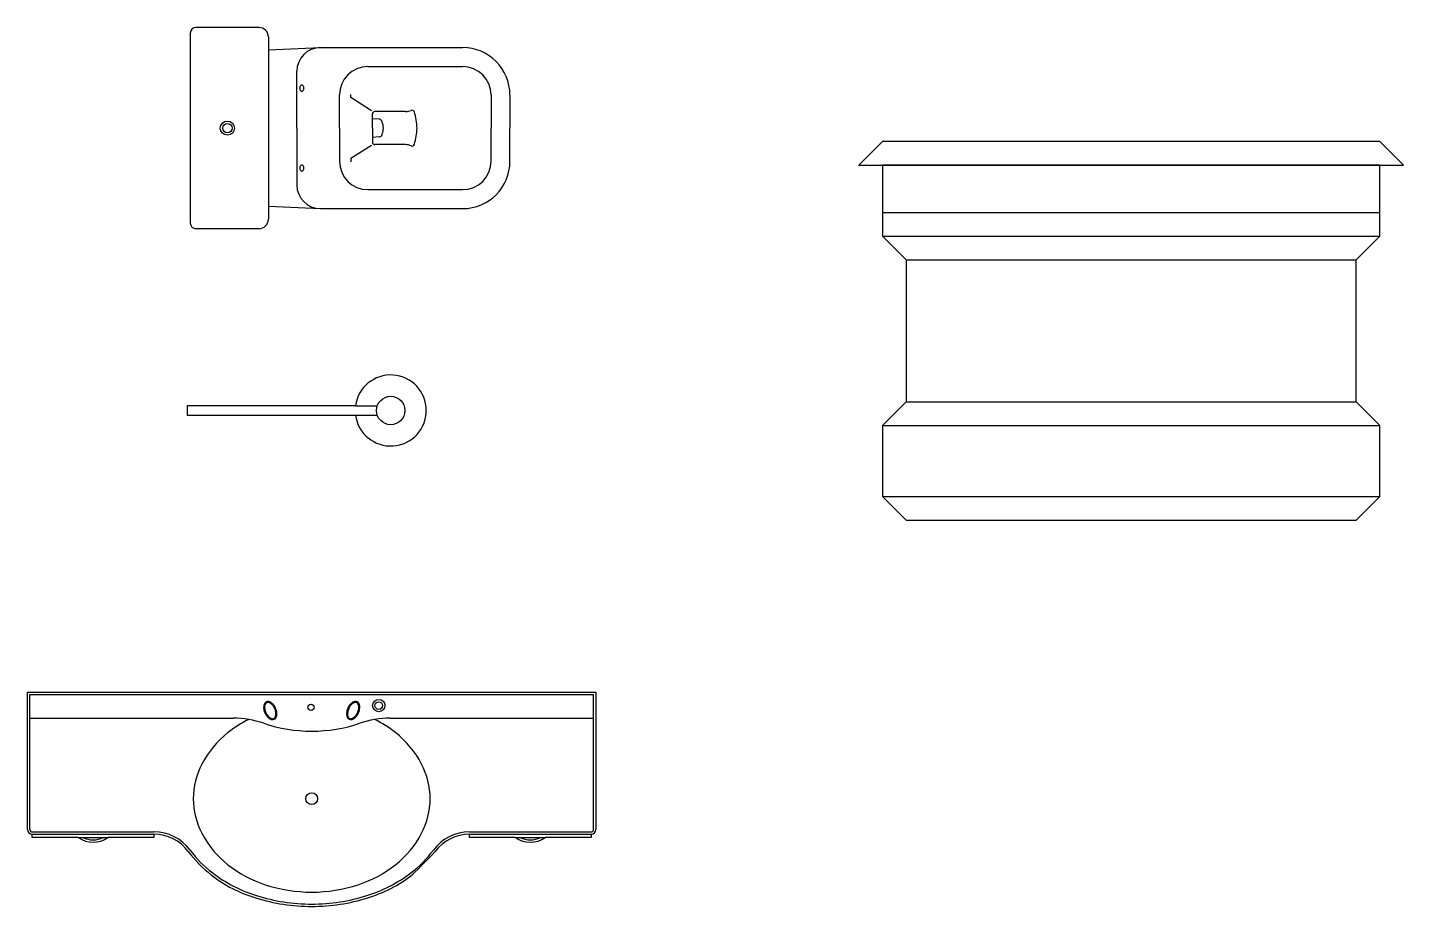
# Model space of a CAD drawing. Header units: centimetres. Extents: x 1216 to 2218, y 1712 to 2254.
# Drawn here: x 1752.5 to 2043, y 2068.8 to 2254.4 of the extents above; entities that cross this region are included whole.
import ezdxf

# ---------------------------------------------------------------- set-up
doc = ezdxf.new("R2010")
doc.units = ezdxf.units.CM

# ---------------------------------------------------------------- blocks, each defined once
blk = doc.blocks.new('pia banheiro')
for p, q in [((-60, -29), (-60, 0)), ((-60, 0), (60, 0)), ((60, 0), (60, -29)), ((-59.5, -29), (-59.5, -0.5)), ((-59.5, -0.5), (59.5, -0.5)), ((59.5, -29), (59.5, -0.5)), ((-59.5, -5.5), (-16.56, -5.5)), ((16.56, -5.5), (59.5, -5.5)), ((-59, -29.5), (-33.32, -29.5)), ((-59, -30), (-33.32, -30)), ((-59, -30.7), (-59, -30)), ((-49.3, -30.7), (-59, -30.7)), ((-49.3, -30.7), (-48.32, -30.7)), ((-48.32, -30.7), (-44, -30.7)), ((-44, -30.7), (-43.02, -30.7)), ((-33.32, -30.7), (-43.02, -30.7)), ((-33.32, -30), (-33.32, -30.7)), ((33.32, -29.5), (59, -29.5)), ((33.32, -30.7), (33.32, -30)), ((33.32, -30), (59, -30)), ((43.02, -30.7), (33.32, -30.7)), ((43.02, -30.7), (44, -30.7)), ((44, -30.7), (48.32, -30.7)), ((48.32, -30.7), (49.3, -30.7)), ((59, -30.7), (49.3, -30.7)), ((59, -30), (59, -30.7))]:
    blk.add_line(p, q)
for centre, radius in [((-0.14, -3.19), 0.653), ((14.15, -2.83), 1.31), ((14.15, -2.83), 0.805), ((0, -22.5), 1.25)]:
    blk.add_circle(centre, radius)
for centre, radius, start, end in [((-8.65, -3.12), 1.5, 148.4998, 172.9335), ((-8.65, -3.12), 1.3, 148.4998, 172.9335), ((-9.27, -2.74), 0.772, 114.2101, 148.4998), ((-9.27, -2.74), 0.572, 114.2101, 148.4998), ((-9.27, -2.74), 0.772, 79.9205, 114.2101), ((-9.27, -2.74), 0.572, 79.9205, 114.2101), ((-9.4, -3.45), 1.3, 55.4867, 79.9205), ((-9.4, -3.45), 1.5, 55.4867, 79.9205), ((-9.83, -4.08), 2.06, 38.3334, 55.4867), ((-9.83, -4.08), 2.26, 38.3334, 55.4867), ((-10.67, -4.74), 3.13, 24.2101, 38.3334), ((-10.67, -4.74), 3.33, 24.2101, 38.3334), ((10.67, -4.74), 3.33, 141.6666, 155.7899), ((10.67, -4.74), 3.13, 141.6666, 155.7899), ((9.83, -4.08), 2.26, 124.5133, 141.6666), ((9.83, -4.08), 2.06, 124.5133, 141.6666), ((9.4, -3.45), 1.5, 100.0795, 124.5133), ((9.4, -3.45), 1.3, 100.0795, 124.5133), ((9.27, -2.74), 0.772, 65.7899, 100.0795), ((9.27, -2.74), 0.572, 65.7899, 100.0795), ((9.27, -2.74), 0.572, 31.5002, 65.7899), ((9.27, -2.74), 0.772, 31.5002, 65.7899), ((8.65, -3.12), 1.3, 7.0665, 31.5002), ((8.65, -3.12), 1.5, 7.0665, 31.5002), ((-1.9, -28.54), 25.47, 116.5933, 128.2804), ((-16.56, -25.5), 20, 71.2758, 90), ((-7.89, -3.21), 2.26, 172.9335, 190.0869), ((-6.84, -3.02), 3.33, 190.0869, 204.2101), ((-7.89, -3.21), 2.06, 172.9335, 190.0869), ((-6.84, -3.02), 3.13, 190.0869, 204.2101), ((-6.84, -3.02), 3.33, 204.2101, 218.3334), ((-6.84, -3.02), 3.13, 204.2101, 218.3334), ((-7.68, -3.69), 2.26, 218.3334, 235.4867), ((-7.68, -3.69), 2.06, 218.3334, 235.4867), ((-8.11, -4.31), 1.5, 235.4867, 259.9205), ((-8.11, -4.31), 1.3, 235.4867, 259.9205), ((-8.24, -5.03), 0.772, 259.9205, 294.2101), ((-8.24, -5.03), 0.572, 259.9205, 294.2101), ((-8.24, -5.03), 0.572, 294.2101, 328.4998), ((-8.24, -5.03), 0.772, 294.2101, 328.4998), ((-10.67, -4.74), 3.13, 10.0869, 24.2101), ((-8.86, -4.65), 1.3, 328.4998, 352.9335), ((-10.67, -4.74), 3.33, 10.0869, 24.2101), ((-9.62, -4.56), 2.06, 352.9335, 10.0869), ((-8.86, -4.65), 1.5, 328.4998, 352.9335), ((-9.62, -4.56), 2.26, 352.9335, 10.0869), ((9.62, -4.56), 2.26, 169.9131, 187.0665), ((8.86, -4.65), 1.5, 187.0665, 211.5002), ((10.67, -4.74), 3.33, 155.7899, 169.9131), ((9.62, -4.56), 2.06, 169.9131, 187.0665), ((8.86, -4.65), 1.3, 187.0665, 211.5002), ((8.24, -5.03), 0.772, 211.5002, 245.7899), ((10.67, -4.74), 3.13, 155.7899, 169.9131), ((8.24, -5.03), 0.572, 211.5002, 245.7899), ((8.24, -5.03), 0.772, 245.7899, 280.0795), ((8.24, -5.03), 0.572, 245.7899, 280.0795), ((8.11, -4.31), 1.3, 280.0795, 304.5133), ((8.11, -4.31), 1.5, 280.0795, 304.5133), ((7.68, -3.69), 2.06, 304.5133, 321.6666), ((7.68, -3.69), 2.26, 304.5133, 321.6666), ((6.84, -3.02), 3.13, 321.6666, 335.7899), ((6.84, -3.02), 3.33, 321.6666, 335.7899), ((6.84, -3.02), 3.13, 335.7899, 349.9131), ((6.84, -3.02), 3.33, 335.7899, 349.9131), ((7.89, -3.21), 2.06, 349.9131, 7.0665), ((7.89, -3.21), 2.26, 349.9131, 7.0665), ((16.56, -25.5), 20, 90, 108.7242), ((1.9, -28.54), 25.47, 51.7196, 63.4067), ((-4.81, -24.85), 20.77, 128.2804, 152.3071), ((0, 23.35), 31.58, 251.2758, 270), ((0, 23.35), 31.58, 270, 288.7242), ((4.81, -24.85), 20.77, 27.6929, 51.7196), ((-9.29, -22.5), 15.71, 152.3071, 180), ((9.29, -22.5), 15.71, 0, 27.6929), ((-9.29, -22.5), 15.71, 180, 207.6929), ((9.29, -22.5), 15.71, 332.3071, 0), ((-59, -29), 1, 180, 270), ((-59, -29), 0.5, 180, 270), ((59, -29), 1, 270, 0), ((59, -29), 0.5, 270, 0), ((-46.16, -26.27), 5.43, 234.6741, 305.3259), ((-46.16, -26.28), 4.92, 243.956, 296.044), ((-33.32, -39), 9.5, 36.445, 90), ((-33.32, -39), 9, 36.445, 90), ((-4.81, -20.15), 20.77, 207.6929, 231.7196), ((4.81, -20.15), 20.77, 308.2804, 332.3071), ((33.32, -39), 9.5, 90, 143.555), ((33.32, -39), 9, 90, 143.555), ((46.16, -26.24), 5.45, 234.8702, 305.1298), ((46.16, -26.28), 4.92, 243.956, 296.044), ((-4.41, -17.13), 27.25, 217.3282, 231.9424), ((-6.51, -19.2), 23.83, 216.445, 232.8255), ((6.51, -19.2), 23.83, 307.1745, 323.555), ((-180, 164.96), 286.21, 314.6708, 316.0586), ((-1.9, -16.46), 25.47, 231.7196, 251.8976), ((1.9, -16.46), 25.47, 288.1024, 308.2804), ((-4.2, -17.16), 27.35, 231.5488, 253.8385), ((-2.57, -14), 30.35, 232.8255, 252.5617), ((0, -10.65), 31.58, 251.8976, 270), ((0, -10.65), 31.58, 270, 288.1024), ((2.57, -14), 30.35, 287.4383, 307.1745), ((3.03, -14.9), 29.86, 287.1087, 307.504), ((0, -5.82), 39.43, 252.5617, 270), ((0, -5.82), 38.93, 252.5617, 270), ((0, -5.82), 38.93, 270, 287.4383), ((0.15, -6.8), 38.45, 269.7746, 287.6636)]:
    blk.add_arc(centre, radius, start, end)
blk = doc.blocks.new('chuveiro')
for p, q in [((35.57, 1), (0, 1)), ((0, 1), (0, -1)), ((35.57, 1), (40.17, 1)), ((0, -1), (35.57, -1)), ((35.57, -1), (40.17, -1))]:
    blk.add_line(p, q)
blk.add_circle((43, 0), 3)
blk.add_arc((43, 0), 7.5, 187.6623, 172.3377)
blk = doc.blocks.new('vaso sanitário')
for p, q in [((14.5, 21.25), (1.2, 21.25)), ((0, 20.05), (0, -20.05)), ((16.5, 19.25), (16.5, -19.25)), ((16.5, 16.51), (27.5, 17)), ((27.5, 17), (57.5, 17)), ((22.5, 0), (22.5, 12)), ((37.5, 13), (57.5, 13)), ((31.5, 0), (31.5, 7)), ((33.88, 6.44), (33.88, 7.13)), ((38.27, 3.68), (33.88, 6.44)), ((63.5, 7), (63.5, 0)), ((67.5, 7), (67.5, 0)), ((38.46, 0), (38.46, 2.98)), ((45.47, 3.48), (38.96, 3.48)), ((22.5, 0), (22.5, -12)), ((31.5, 0), (31.5, -7)), ((39.96, 1.86), (38.46, 1.98)), ((38.46, 0), (38.46, -2.98)), ((63.5, -7), (63.5, 0)), ((67.5, -7), (67.5, 0)), ((39.96, -1.86), (38.46, -1.98)), ((38.27, -3.68), (33.88, -6.44)), ((45.47, -3.48), (38.96, -3.48)), ((33.88, -6.44), (33.88, -7.13)), ((37.5, -13), (57.5, -13)), ((16.5, -16.51), (27.5, -17)), ((27.5, -17), (57.5, -17)), ((14.5, -21.25), (1.2, -21.25))]:
    blk.add_line(p, q)
for radius in [1.5, 1]:
    blk.add_circle((7.85, 0), radius)
for centre, radius, start, end in [((1.2, 20.05), 1.2, 90, 180), ((14.5, 19.25), 2, 0, 90), ((27.5, 12), 5, 90, 180), ((57.5, 7), 10, 0, 90), ((37.5, 7), 6, 90, 180), ((57.5, 7), 6, 0, 90), ((23.84, 8.51), 0.694, 146.3099, 164.5629), ((23.67, 8.62), 0.493, 121.8535, 146.3099), ((23.57, 8.79), 0.294, 90, 121.8535), ((23.57, 8.79), 0.294, 58.1465, 90), ((23.46, 8.62), 0.493, 33.6901, 58.1465), ((23.29, 8.51), 0.694, 15.4371, 33.6901), ((24.1, 8.44), 0.967, 164.5629, 180), ((24.1, 8.44), 0.967, 180, 195.4371), ((23.84, 8.36), 0.694, 195.4371, 213.6901), ((23.67, 8.25), 0.493, 213.6901, 238.1465), ((23.57, 8.08), 0.294, 238.1465, 270), ((23.57, 8.08), 0.294, 270, 301.8535), ((23.46, 8.25), 0.493, 301.8535, 326.3099), ((23.29, 8.36), 0.694, 326.3099, 344.5629), ((23.03, 8.44), 0.967, 0, 15.4371), ((23.03, 8.44), 0.967, 344.5629, 360), ((38.96, 2.98), 0.5, 90, 180), ((45.3, 6.95), 3.47, 272.8237, 292.69), ((46.83, 3.29), 0.5, 13.9425, 112.69), ((36.28, -0.19), 11.61, 0.9159, 18.0203), ((39.87, 1.19), 0.67, 14.1141, 81.8789), ((35.32, -0.45), 5.5, 4.685, 19.1599), ((35.32, 0.45), 5.5, 340.8401, 355.315), ((36.28, 0.19), 11.61, 341.9797, 359.0841), ((39.87, -1.19), 0.67, 278.1211, 345.8859), ((38.96, -2.98), 0.5, 180, 270), ((45.3, -6.95), 3.47, 67.31, 87.1763), ((46.83, -3.29), 0.5, 247.31, 346.0575), ((24.1, -8.44), 0.967, 164.5629, 180), ((24.1, -8.44), 0.967, 180, 195.4371), ((23.84, -8.36), 0.694, 146.3099, 164.5629), ((23.84, -8.51), 0.694, 195.4371, 213.6901), ((23.67, -8.25), 0.493, 121.8535, 146.3099), ((23.57, -8.08), 0.294, 90, 121.8535), ((23.57, -8.08), 0.294, 58.1465, 90), ((23.46, -8.25), 0.493, 33.6901, 58.1465), ((23.29, -8.36), 0.694, 15.4371, 33.6901), ((23.29, -8.51), 0.694, 326.3099, 344.5629), ((23.03, -8.44), 0.967, 0, 15.4371), ((23.03, -8.44), 0.967, 344.5629, 360), ((37.5, -7), 6, 180, 270), ((57.5, -7), 10, 270, 0), ((57.5, -7), 6, 270, 0), ((23.67, -8.62), 0.493, 213.6901, 238.1465), ((23.57, -8.79), 0.294, 238.1465, 270), ((23.57, -8.79), 0.294, 270, 301.8535), ((23.46, -8.62), 0.493, 301.8535, 326.3099), ((27.5, -12), 5, 180, 270), ((1.2, -20.05), 1.2, 180, 270), ((14.5, -19.25), 2, 270, 0)]:
    blk.add_arc(centre, radius, start, end)
blk = doc.blocks.new('caixa dagua')
for p, q in [((-52.5, 80), (-57.5, 75)), ((52.5, 80), (-52.5, 80)), ((57.5, 75), (52.5, 80)), ((-57.5, 75), (57.5, 75)), ((52.5, 75), (-52.5, 75)), ((-52.5, 75), (-52.5, 60)), ((52.5, 60), (52.5, 75)), ((-52.5, 65), (52.5, 65)), ((-52.5, 60), (-47.5, 55)), ((-52.5, 60), (52.5, 60)), ((47.5, 55), (52.5, 60)), ((-47.5, 55), (-47.5, 25)), ((-47.5, 55), (47.5, 55)), ((47.5, 25), (47.5, 55)), ((-47.5, 25), (-52.5, 20)), ((-47.5, 25), (47.5, 25)), ((52.5, 20), (47.5, 25)), ((-52.5, 20), (-52.5, 5)), ((-52.5, 20), (52.5, 20)), ((52.5, 5), (52.5, 20)), ((-52.5, 5), (52.5, 5)), ((-52.5, 5), (-47.5, 0)), ((47.5, 0), (52.5, 5)), ((-47.5, 0), (47.5, 0))]:
    blk.add_line(p, q)

msp = doc.modelspace()

# ---------------------------------------------------------------- block references
for name, p in [('vaso sanitário', (1786.85, 2233.16)), ('caixa dagua', (1985.49, 2150.35)), ('chuveiro', (1786.18, 2173.52)), ('pia banheiro', (1812.5, 2114.03))]:
    msp.add_blockref(name, p)

doc.saveas('drawing.dxf')
